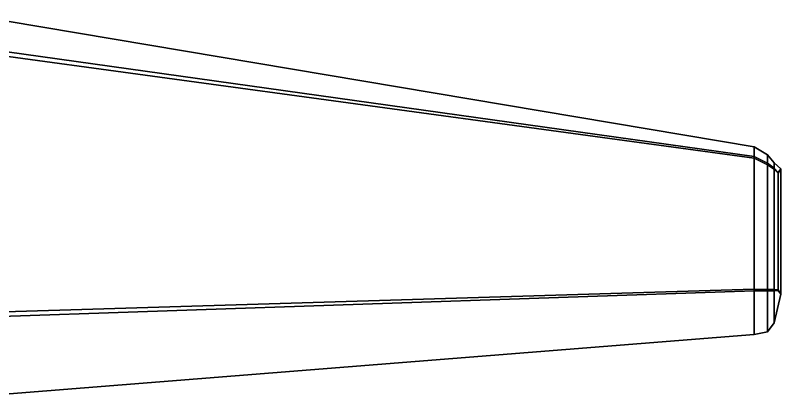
# Model space of a CAD drawing. Header units: millimetres. Extents: x -16.8 to 16.8, y -10.4 to 28.8.
# Drawn here: x 5.24 to 16.76, y -0.05 to 5.69 of the extents above; entities that cross this region are included whole.
import ezdxf

# ---------------------------------------------------------------- set-up
doc = ezdxf.new("R2010")
doc.units = ezdxf.units.MM
doc.layers.add('wing1', color=5, linetype='Continuous')

msp = doc.modelspace()

# ---------------------------------------------------------------- linework, layer by layer
at = {"layer": 'wing1'}
for points in [[(4.57, 5.148, 1.814), (16.36, 3.543, 1.833), (16.36, 3.711, 1.714), (4.57, 5.69, 1.371)], [(4.57, 5.69, 1.371), (16.36, 3.711, 1.714), (16.36, 3.565, 1.513), (4.57, 5.215, 0.857)], [(16.36, 3.565, 1.513), (16.36, 1.57, 1.374), (4.57, 1.214, 0.577), (4.57, 5.215, 0.857)], [(4.57, 1.147, 1.535), (16.36, 1.547, 1.693), (16.36, 3.543, 1.833), (4.57, 5.148, 1.814)], [(16.36, 3.543, 1.833), (16.56, 3.443, 1.826), (16.56, 3.591, 1.716), (16.36, 3.711, 1.714)], [(16.36, 3.711, 1.714), (16.56, 3.591, 1.716), (16.56, 3.464, 1.526), (16.36, 3.565, 1.513)], [(16.56, 3.443, 1.826), (16.66, 3.374, 1.811), (16.66, 3.47, 1.717), (16.56, 3.591, 1.716)], [(16.56, 3.591, 1.716), (16.66, 3.47, 1.717), (16.66, 3.391, 1.561), (16.56, 3.464, 1.526)], [(16.56, 3.464, 1.526), (16.56, 1.568, 1.394), (16.36, 1.57, 1.374), (16.36, 3.565, 1.513)], [(16.36, 1.547, 1.693), (16.56, 1.547, 1.693), (16.56, 3.443, 1.826), (16.36, 3.543, 1.833)], [(16.66, 3.391, 1.561), (16.66, 1.566, 1.434), (16.56, 1.568, 1.394), (16.56, 3.464, 1.526)], [(16.66, 3.374, 1.811), (16.72, 3.317, 1.767), (16.76, 3.381, 1.711), (16.66, 3.47, 1.717)], [(16.66, 3.47, 1.717), (16.76, 3.381, 1.711), (16.72, 3.328, 1.607), (16.66, 3.391, 1.561)], [(16.56, 1.547, 1.693), (16.66, 1.548, 1.683), (16.66, 3.374, 1.811), (16.56, 3.443, 1.826)], [(16.72, 3.328, 1.607), (16.72, 1.562, 1.484), (16.66, 1.566, 1.434), (16.66, 3.391, 1.561)], [(16.66, 1.548, 1.683), (16.72, 1.551, 1.643), (16.72, 3.317, 1.767), (16.66, 3.374, 1.811)], [(16.72, 3.317, 1.767), (16.72, 1.551, 1.643), (16.76, 1.495, 1.579), (16.76, 3.381, 1.711)], [(16.76, 3.381, 1.711), (16.76, 1.495, 1.579), (16.72, 1.562, 1.484), (16.72, 3.328, 1.607)], [(4.57, 1.214, 0.577), (16.36, 1.57, 1.374), (16.36, 0.888, 1.517), (4.57, -0.046, 0.97)], [(4.57, -0.046, 0.97), (16.36, 0.888, 1.517), (16.36, 1.547, 1.693), (4.57, 1.147, 1.535)], [(16.36, 1.57, 1.374), (16.56, 1.568, 1.394), (16.56, 0.927, 1.529), (16.36, 0.888, 1.517)], [(16.36, 0.888, 1.517), (16.56, 0.927, 1.529), (16.56, 1.547, 1.693), (16.36, 1.547, 1.693)], [(16.56, 1.568, 1.394), (16.66, 1.566, 1.434), (16.66, 1.066, 1.549), (16.56, 0.927, 1.529)], [(16.56, 0.927, 1.529), (16.66, 1.066, 1.549), (16.66, 1.548, 1.683), (16.56, 1.547, 1.693)], [(16.66, 1.566, 1.434), (16.72, 1.562, 1.484), (16.76, 1.495, 1.579), (16.66, 1.066, 1.549)], [(16.66, 1.066, 1.549), (16.76, 1.495, 1.579), (16.72, 1.551, 1.643), (16.66, 1.548, 1.683)]]:
    msp.add_3dface(points, dxfattribs=at)

doc.saveas('drawing.dxf')
